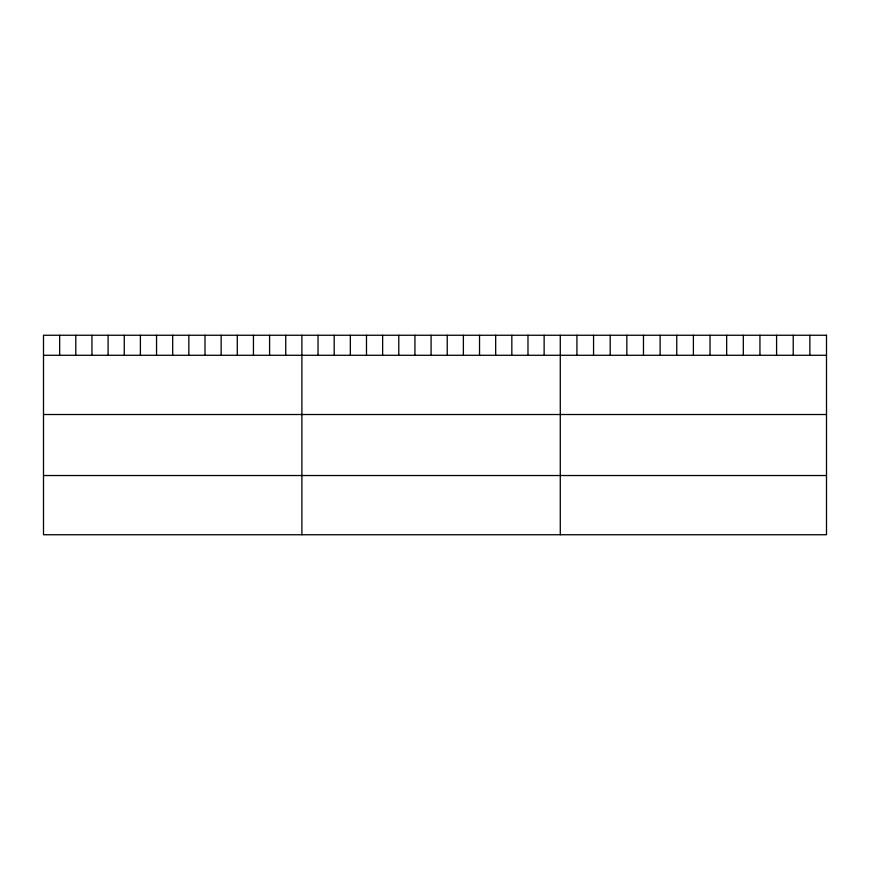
<?xml version="1.0" encoding="UTF-8"?>
<svg xmlns="http://www.w3.org/2000/svg" width="870" height="870" viewBox="0 0 870 870"><rect width="100%" height="100%" fill="white"/><g stroke="black" fill="none" stroke-linecap="round" stroke-linejoin="round"><path stroke-width="1.3" d="M43.5 355.286L826.5 355.286M43.5 414.512L826.5 414.512M43.5 475.531L826.5 475.531M809.861 335.254L809.861 355.286M793.222 335.254L793.222 355.286M776.584 335.254L776.584 355.286M759.945 335.254L759.945 355.286M743.306 335.254L743.306 355.286M726.668 335.254L726.668 355.286M710.029 335.254L710.029 355.286M693.39 335.254L693.39 355.286M676.751 335.254L676.751 355.286M660.112 335.254L660.112 355.286M643.474 335.254L643.474 355.286M626.835 335.254L626.835 355.286M610.196 335.254L610.196 355.286M593.557 335.254L593.557 355.286M576.919 335.254L576.919 355.286M560.28 335.254L560.28 534.745M544.131 335.254L544.131 355.286M527.981 335.254L527.981 355.286M511.832 335.254L511.832 355.286M495.682 335.254L495.682 355.286M479.533 335.254L479.533 355.286M463.384 335.254L463.384 355.286M447.234 335.254L447.234 355.286M431.085 335.254L431.085 355.286M414.936 335.254L414.936 355.286M398.786 335.254L398.786 355.286M382.637 335.254L382.637 355.286M366.487 335.254L366.487 355.286M350.338 335.254L350.338 355.286M334.189 335.254L334.189 355.286M318.039 335.254L318.039 355.286M301.89 335.254L301.89 534.745M285.741 335.254L285.741 355.286M269.591 335.254L269.591 355.286M253.442 335.254L253.442 355.286M237.292 335.254L237.292 355.286M221.143 335.254L221.143 355.286M204.994 335.254L204.994 355.286M188.844 335.254L188.844 355.286M172.695 335.254L172.695 355.286M156.546 335.254L156.546 355.286M140.396 335.254L140.396 355.286M124.247 335.254L124.247 355.286M108.097 335.254L108.097 355.286M91.948 335.254L91.948 355.286M75.799 335.254L75.799 355.286M59.649 335.254L59.649 355.286M826.5 335.254L43.5 335.254L43.5 534.745L826.5 534.745L826.5 335.254"/></g></svg>
